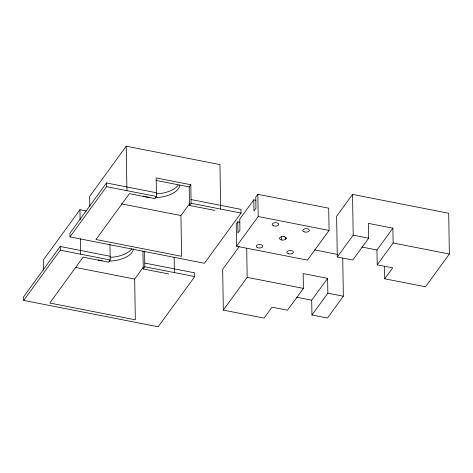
<?xml version="1.0" encoding="UTF-8"?>
<svg xmlns="http://www.w3.org/2000/svg" width="473" height="473" viewBox="0 0 473 473"><rect width="100%" height="100%" fill="white"/><g stroke="black" fill="none" stroke-linecap="round" stroke-linejoin="round"><path stroke-width="0.71" d="M86.453 210.993L79.967 209.722L43.386 259.943L43.546 270.136M220.649 209.06L219.951 164.592L126.226 146.204L89.645 196.431L89.805 206.618M110.15 256.277L60.231 246.48L23.65 296.707L23.709 300.414L158.177 326.796L194.764 276.569L194.705 272.862L144.785 263.071M156.409 192.759L106.496 182.968L69.909 233.195L69.969 236.896L204.442 263.278L241.023 213.057L240.964 209.35L191.045 199.559M23.709 300.414L60.29 250.187L60.231 246.48M69.969 236.896L106.549 186.675L106.496 182.968M109.961 244.275L110.209 259.979L108.619 262.166L83.147 257.17L49.748 303.027L135.319 319.813L134.681 279.058L143.354 267.144M214.984 210.444L189.513 205.448L191.104 203.26L190.814 184.736L156.179 177.937L156.468 196.466L154.878 198.648L129.413 193.652L96.007 239.509L181.585 256.301L180.94 215.54L190.051 203.035M189.513 205.448L189.224 186.918L190.814 184.736M168.719 273.956L143.254 268.96L144.844 266.778L144.596 251.074M239.912 222.275L237.771 221.855L236.21 223.995L236.559 246.226L307.432 260.132L329.066 230.434L328.717 208.197L257.844 194.297L255.775 197.135L255.952 208.25L253.96 210.982L253.788 199.866L255.905 200.28M253.788 199.866L239.758 219.123L239.935 230.239L237.943 232.97L237.771 221.855M236.559 246.226L258.193 216.528L257.844 194.297M239.155 246.711L222.671 269.344L223.315 310.105L264.064 318.098L272.016 307.178L287.501 310.217L303.406 288.382L303.169 273.56L327.623 278.355L327.854 293.177L311.949 315.012L327.434 318.051L343.339 296.216L342.742 258.364M223.315 310.105L247.172 277.349L246.711 248.236M352.545 194.403L336.64 216.238L337.279 256.999L352.763 260.038L368.668 238.203L368.432 223.38L392.886 228.175L393.116 242.998L377.212 264.833L392.696 267.872L384.744 278.792L425.493 286.786L449.35 254.031L448.711 213.27L352.545 194.403L353.183 235.164L337.279 256.999M311.949 315.012L311.713 300.189L327.623 278.355M377.212 264.833L376.981 250.01L392.886 228.175M156.031 180.408L189.224 186.918M106.549 186.675L156.468 196.466M191.104 203.26L241.023 213.057M258.193 216.528L329.066 230.434M353.183 235.164L368.668 238.203M393.116 242.998L449.35 254.031M361.88 247.048L376.981 250.01M121.478 203.881L180.94 215.54M314.498 249.921L337.639 254.462M247.172 277.349L303.406 288.382M327.854 293.177L343.339 296.216M60.29 250.187L110.209 259.979M144.844 266.778L194.764 276.569M296.612 297.227L311.713 300.189M75.213 267.393L134.681 279.058M384.549 266.417L384.744 278.792M281.571 236.376L281.624 239.959M174.147 257.223L174.389 272.572M142.976 251.145L143.254 268.96M126.226 146.204L126.924 190.672M79.967 209.722L80.126 219.91M80.422 238.835L80.664 254.184M178.226 185.109A25.152 13.368 -0.9 0 1 156.415 193.835M179.852 185.41A25.152 13.368 -0.9 0 1 155.741 197.566M149.202 197.306A25.152 13.368 -0.9 0 1 143.053 196.159M131.967 248.621A25.152 13.368 -0.9 0 1 110.156 257.347M133.593 248.922A25.152 13.368 -0.9 0 1 108.743 261.102M102.227 260.735A25.152 13.368 -0.9 0 1 100.128 260.416M99.448 260.292A25.152 13.368 -0.9 0 1 98.106 260.002M285.905 238.871L285.846 237.493L285.905 238.871M284.669 236.872L283.906 236.671A3.281 1.744 -0.9 0 0 279.886 237.57A3.281 1.744 -0.9 0 0 280.956 239.787L281.725 239.988A3.281 1.744 -0.9 0 0 285.739 239.084A3.281 1.744 -0.9 0 0 284.669 236.872M273.524 225.834A3.281 1.744 -0.9 0 0 278.733 224.563A3.281 1.744 -0.9 0 0 274.151 222.83A3.281 1.744 -0.9 0 0 273.524 225.834M304.086 231.829A3.281 1.744 -0.9 0 0 309.295 230.558A3.281 1.744 -0.9 0 0 304.713 228.826A3.281 1.744 -0.9 0 0 304.086 231.829M257.643 247.681A3.281 1.744 -0.9 0 0 262.828 246.386A3.281 1.744 -0.9 0 0 258.223 244.671A3.281 1.744 -0.9 0 0 257.643 247.681M288.181 253.67A3.281 1.744 -0.9 0 0 293.39 252.399A3.281 1.744 -0.9 0 0 288.808 250.66A3.281 1.744 -0.9 0 0 288.181 253.67"/></g></svg>
